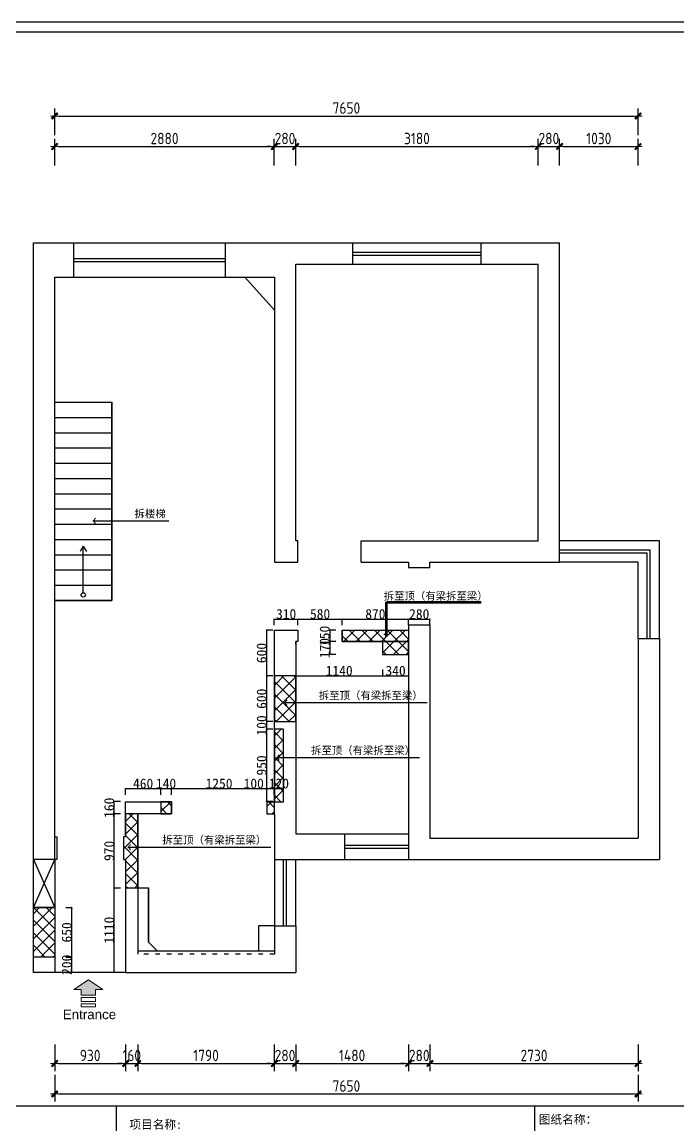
# Model space of a CAD drawing. Header units: millimetres. Extents: x -58733 to 427521, y -235734 to 553534.
# Drawn here: x 119253 to 127853, y -204065 to -189596 of the extents above; entities that cross this region are included whole.
import ezdxf

# ---------------------------------------------------------------- set-up
doc = ezdxf.new("R2010")
doc.units = ezdxf.units.MM
doc.linetypes.add('ACAD_ISO03W100', pattern=[30, 12, -18])
for name, color, linetype in [('00-墙体', 7, 'Continuous'), ('图框', 251, 'Continuous'), ('目录文字', 8, 'Continuous')]:
    doc.layers.add(name, color=color, linetype=linetype)
for name, color, linetype, lineweight in [('0－图框', 8, 'Continuous', 0), ('P－墙体', 255, 'Continuous', 15), ('墙体', 7, 'Continuous', 30), ('建筑结构填充', 8, 'Continuous', 18)]:
    doc.layers.add(name, color=color, linetype=linetype, lineweight=lineweight)
doc.styles.add('-宋体', font='')
doc.styles.add('CCD_DIM', font='ARCHS.SHX')
doc.styles.get("Standard").update_dxf_attribs({"font": 'simsun.ttc'})
doc.styles.add('黑体', font='simhei.ttf')
doc.styles.get('-宋体').set_extended_font_data('SimSun')
doc.dimstyles.new('布丁丁', dxfattribs={"dimtxt": 130, "dimasz": 25, "dimexe": 1, "dimexo": 1, "dimgap": 0.5, "dimtad": 1, "dimdec": 0, "dimrnd": 5, "dimdsep": 46, "dimtxsty": '-宋体', "dimblk": 'ARCHTICK', "dimcen": 0.5, "dimdle": 1, "dimclrd": 251, "dimclre": 252, "dimclrt": 50, "dimadec": 0, "dimazin": 0, "dimtfac": 1, "dimtdec": 0, "dimtix": 1, "dimtmove": 2, "dimatfit": 3, "dimldrblk": 'DOT', "dimfxl": 80, "dimfxlon": 1, "dimlwd": -1, "dimlwe": -1, "dimarcsym": 0})
doc.dimstyles.new('海龍1：50', dxfattribs={"dimscale": 50, "dimtxt": 3, "dimasz": 1, "dimexe": 2, "dimexo": 2, "dimgap": 0.6, "dimtad": 1, "dimdec": 0, "dimrnd": 5, "dimdsep": 46, "dimtxsty": 'CCD_DIM', "dimblk": 'WS-cj', "dimcen": 1, "dimclrd": 242, "dimclre": 242, "dimclrt": 2, "dimadec": 0, "dimazin": 2, "dimtfac": 1, "dimtdec": 0, "dimtix": 1, "dimtmove": 2, "dimatfit": 3, "dimldrblk": 'CCD_Leader_Arrow', "dimfxl": 5, "dimfxlon": 1, "dimtolj": 1, "dimarcsym": 0})

# ---------------------------------------------------------------- blocks, each defined once
blk = doc.blocks.new('图框1比60')
at = {"color": 8}
blk.add_line((176692, 45797), (176692, 44297), dxfattribs=at)
at = {"layer": '图框', "color": 121}
blk.add_line((186038, 61389), (161670, 61389), dxfattribs=at)
at = {"layer": '图框', "color": 8}
for p, q in [((161809, 61249), (185898, 61249)), ((161809, 45797), (185898, 45797)), ((161809, 45797), (185898, 45797)), ((170675, 45797), (170675, 44297)), ((176692, 45797), (176692, 44297))]:
    blk.add_line(p, q, dxfattribs=at)
at = {"layer": '目录文字', "color": 8, "style": '黑体', "width": 0.999898}
for s, p in [('项目名称:', (170866, 45468)), ('图纸名称：', (176753, 45540))]:
    blk.add_text(s, height=123.3, dxfattribs=at).set_placement(p)
blk = doc.blocks.new('A$C79D64CA1')
at = {"layer": '0－图框'}
blk.add_hatch(color=6, dxfattribs=at).paths.add_polyline_path([(378, 227), (284, 227), (284, 151), (95, 151), (95, 227), (0, 227), (189, 353)])
at = {"layer": '0－图框', "color": 6}
for p, q in [((189, 353), (0, 227)), ((378, 227), (189, 353)), ((95, 227), (0, 227)), ((378, 227), (284, 227))]:
    blk.add_line(p, q, dxfattribs=at)
blk.add_lwpolyline([(95, 227), (95, 151), (284, 151), (284, 227)], dxfattribs=at)
for points in [[(284, 120), (95, 120), (95, 69), (284, 69)], [(284, 38), (95, 38), (95, 0), (284, 0)]]:
    blk.add_lwpolyline(points, close=True, dxfattribs=at)
blk = doc.blocks.new('gsdfgfsdg')
at = {"layer": '0－图框', "color": 7, "xscale": -1, "rotation": 270}
blk.add_blockref('A$C79D64CA1', (-31077, -43831), dxfattribs=at)
at = {"layer": '0－图框', "color": 7, "insert": (-31178, -43656), "char_height": 125, "width": 1449.58, "attachment_point": 5, "rotation": 270}
blk.add_mtext('{\\fArial|b0|i0|c0|p32;Entrance}', dxfattribs=at)
blk = doc.blocks.new('WS-cj')
blk.add_hatch(color=1).paths.add_polyline_path([(0.59, 0.82), (-0.82, -0.59), (-0.59, -0.82), (0.82, 0.59)])
at = {"color": 1, "linetype": 'ByBlock', "lineweight": 0}
for p, q in [((-1.1, 0), (0, 0)), ((0, 0), (1.1, 0))]:
    blk.add_line(p, q, dxfattribs=at)
at = {"color": 1}
blk.add_lwpolyline([(0.59, 0.82), (-0.82, -0.59), (-0.59, -0.82), (0.82, 0.59)], close=True, dxfattribs=at)
blk = doc.blocks.new('*D723')
at = {"color": 242, "lineweight": -2}
for p, q in [((119681, -191479), (119681, -191129)), ((122561, -191479), (122561, -191129)), ((119731, -191229), (122511, -191229))]:
    blk.add_line(p, q, dxfattribs=at)
at = {"layer": 'Defpoints', "color": 0}
for p in [(122561, -191229), (119681, -191629), (122561, -191629)]:
    blk.add_point(p, dxfattribs=at)
at = {"color": 242, "lineweight": -2, "xscale": 50, "yscale": 50, "zscale": 50, "rotation": 180}
blk.add_blockref('WS-cj', (119681, -191229), dxfattribs=at)
at = {"color": 242, "lineweight": -2, "xscale": 50, "yscale": 50, "zscale": 50}
blk.add_blockref('WS-cj', (122561, -191229), dxfattribs=at)
at = {"color": 2, "insert": (121121, -191124), "char_height": 150, "attachment_point": 5, "style": 'CCD_DIM'}
blk.add_mtext('\\A1;2880', dxfattribs=at)
blk = doc.blocks.new('CCD_Leader_Arrow')
at = {"color": 1, "linetype": 'ByBlock'}
blk.add_line((0, 0), (-1, 0), dxfattribs=at)
for points in [[(-0.86, 0.67), (-0.6, 0.85), (-0.24, 0), (0, 0)], [(-0.86, -0.67), (-0.6, -0.85), (-0.24, 0), (0, 0)]]:
    blk.add_solid(points, dxfattribs=at)
blk = doc.blocks.new('*D724')
at = {"color": 242, "lineweight": -2}
for p, q in [((122561, -191479), (122561, -191129)), ((122841, -191479), (122841, -191129)), ((122511, -191229), (122461, -191229)), ((122561, -191229), (122841, -191229)), ((122891, -191229), (122941, -191229))]:
    blk.add_line(p, q, dxfattribs=at)
at = {"layer": 'Defpoints', "color": 0}
for p in [(122841, -191229), (122561, -191629), (122841, -191629)]:
    blk.add_point(p, dxfattribs=at)
at = {"color": 242, "lineweight": -2, "xscale": 50, "yscale": 50, "zscale": 50}
blk.add_blockref('WS-cj', (122561, -191229), dxfattribs=at)
at = {"color": 242, "lineweight": -2, "xscale": 50, "yscale": 50, "zscale": 50, "rotation": 180}
blk.add_blockref('WS-cj', (122841, -191229), dxfattribs=at)
at = {"color": 2, "insert": (122701, -191124), "char_height": 150, "attachment_point": 5, "style": 'CCD_DIM'}
blk.add_mtext('\\A1;280', dxfattribs=at)
blk = doc.blocks.new('*D725')
at = {"color": 242, "lineweight": -2}
for p, q in [((122841, -191479), (122841, -191129)), ((126021, -191479), (126021, -191129)), ((122891, -191229), (125971, -191229))]:
    blk.add_line(p, q, dxfattribs=at)
at = {"layer": 'Defpoints', "color": 0}
for p in [(126021, -191229), (122841, -191629), (126021, -191629)]:
    blk.add_point(p, dxfattribs=at)
at = {"color": 242, "lineweight": -2, "xscale": 50, "yscale": 50, "zscale": 50, "rotation": 180}
blk.add_blockref('WS-cj', (122841, -191229), dxfattribs=at)
at = {"color": 242, "lineweight": -2, "xscale": 50, "yscale": 50, "zscale": 50}
blk.add_blockref('WS-cj', (126021, -191229), dxfattribs=at)
at = {"color": 2, "insert": (124431, -191124), "char_height": 150, "attachment_point": 5, "style": 'CCD_DIM'}
blk.add_mtext('\\A1;3180', dxfattribs=at)
blk = doc.blocks.new('*D726')
at = {"color": 242, "lineweight": -2}
for p, q in [((126021, -191479), (126021, -191129)), ((126301, -191479), (126301, -191129)), ((125971, -191229), (125921, -191229)), ((126021, -191229), (126301, -191229)), ((126351, -191229), (126401, -191229))]:
    blk.add_line(p, q, dxfattribs=at)
at = {"layer": 'Defpoints', "color": 0}
for p in [(126301, -191229), (126021, -191629), (126301, -191629)]:
    blk.add_point(p, dxfattribs=at)
at = {"color": 242, "lineweight": -2, "xscale": 50, "yscale": 50, "zscale": 50}
blk.add_blockref('WS-cj', (126021, -191229), dxfattribs=at)
at = {"color": 242, "lineweight": -2, "xscale": 50, "yscale": 50, "zscale": 50, "rotation": 180}
blk.add_blockref('WS-cj', (126301, -191229), dxfattribs=at)
at = {"color": 2, "insert": (126161, -191124), "char_height": 150, "attachment_point": 5, "style": 'CCD_DIM'}
blk.add_mtext('\\A1;280', dxfattribs=at)
blk = doc.blocks.new('*D727')
at = {"color": 242, "lineweight": -2}
for p, q in [((126301, -191479), (126301, -191129)), ((127331, -191479), (127331, -191129)), ((126351, -191229), (127281, -191229))]:
    blk.add_line(p, q, dxfattribs=at)
at = {"layer": 'Defpoints', "color": 0}
for p in [(127331, -191229), (126301, -191629), (127331, -191629)]:
    blk.add_point(p, dxfattribs=at)
at = {"color": 242, "lineweight": -2, "xscale": 50, "yscale": 50, "zscale": 50, "rotation": 180}
blk.add_blockref('WS-cj', (126301, -191229), dxfattribs=at)
at = {"color": 242, "lineweight": -2, "xscale": 50, "yscale": 50, "zscale": 50}
blk.add_blockref('WS-cj', (127331, -191229), dxfattribs=at)
at = {"color": 2, "insert": (126816, -191124), "char_height": 150, "attachment_point": 5, "style": 'CCD_DIM'}
blk.add_mtext('\\A1;1030', dxfattribs=at)
blk = doc.blocks.new('*D728')
at = {"color": 242, "lineweight": -2}
for p, q in [((119681, -191079), (119681, -190729)), ((119731, -190829), (127281, -190829)), ((127331, -191079), (127331, -190729))]:
    blk.add_line(p, q, dxfattribs=at)
at = {"layer": 'Defpoints', "color": 0}
for p in [(127331, -190829), (119681, -191629), (127331, -191629)]:
    blk.add_point(p, dxfattribs=at)
at = {"color": 242, "lineweight": -2, "xscale": 50, "yscale": 50, "zscale": 50, "rotation": 180}
blk.add_blockref('WS-cj', (119681, -190829), dxfattribs=at)
at = {"color": 242, "lineweight": -2, "xscale": 50, "yscale": 50, "zscale": 50}
blk.add_blockref('WS-cj', (127331, -190829), dxfattribs=at)
at = {"color": 2, "insert": (123506, -190724), "char_height": 150, "attachment_point": 5, "style": 'CCD_DIM'}
blk.add_mtext('\\A1;7650', dxfattribs=at)
blk = doc.blocks.new('*D729')
at = {"color": 242, "lineweight": -2}
for p, q in [((119681, -203009), (119681, -203359)), ((120611, -203009), (120611, -203359)), ((119731, -203259), (120561, -203259))]:
    blk.add_line(p, q, dxfattribs=at)
at = {"layer": 'Defpoints', "color": 0}
for p in [(119681, -202859), (120611, -202859), (120611, -203259)]:
    blk.add_point(p, dxfattribs=at)
at = {"color": 242, "lineweight": -2, "xscale": 50, "yscale": 50, "zscale": 50, "rotation": 180}
blk.add_blockref('WS-cj', (119681, -203259), dxfattribs=at)
at = {"color": 242, "lineweight": -2, "xscale": 50, "yscale": 50, "zscale": 50}
blk.add_blockref('WS-cj', (120611, -203259), dxfattribs=at)
at = {"color": 2, "insert": (120146, -203154), "char_height": 150, "attachment_point": 5, "style": 'CCD_DIM'}
blk.add_mtext('\\A1;930', dxfattribs=at)
blk = doc.blocks.new('*D730')
at = {"color": 242, "lineweight": -2}
for p, q in [((120611, -203009), (120611, -203359)), ((120771, -203009), (120771, -203359)), ((120561, -203259), (120511, -203259)), ((120611, -203259), (120771, -203259)), ((120821, -203259), (120871, -203259))]:
    blk.add_line(p, q, dxfattribs=at)
at = {"layer": 'Defpoints', "color": 0}
for p in [(120611, -202859), (120771, -202859), (120771, -203259)]:
    blk.add_point(p, dxfattribs=at)
at = {"color": 242, "lineweight": -2, "xscale": 50, "yscale": 50, "zscale": 50}
blk.add_blockref('WS-cj', (120611, -203259), dxfattribs=at)
at = {"color": 242, "lineweight": -2, "xscale": 50, "yscale": 50, "zscale": 50, "rotation": 180}
blk.add_blockref('WS-cj', (120771, -203259), dxfattribs=at)
at = {"color": 2, "insert": (120691, -203154), "char_height": 150, "attachment_point": 5, "style": 'CCD_DIM'}
blk.add_mtext('\\A1;160', dxfattribs=at)
blk = doc.blocks.new('*D731')
at = {"color": 242, "lineweight": -2}
for p, q in [((120771, -203009), (120771, -203359)), ((122561, -203009), (122561, -203359)), ((120821, -203259), (122511, -203259))]:
    blk.add_line(p, q, dxfattribs=at)
at = {"layer": 'Defpoints', "color": 0}
for p in [(120771, -202859), (122561, -202859), (122561, -203259)]:
    blk.add_point(p, dxfattribs=at)
at = {"color": 242, "lineweight": -2, "xscale": 50, "yscale": 50, "zscale": 50, "rotation": 180}
blk.add_blockref('WS-cj', (120771, -203259), dxfattribs=at)
at = {"color": 242, "lineweight": -2, "xscale": 50, "yscale": 50, "zscale": 50}
blk.add_blockref('WS-cj', (122561, -203259), dxfattribs=at)
at = {"color": 2, "insert": (121666, -203154), "char_height": 150, "attachment_point": 5, "style": 'CCD_DIM'}
blk.add_mtext('\\A1;1790', dxfattribs=at)
blk = doc.blocks.new('*D732')
at = {"color": 242, "lineweight": -2}
for p, q in [((122561, -203009), (122561, -203359)), ((122841, -203009), (122841, -203359)), ((122511, -203259), (122461, -203259)), ((122561, -203259), (122841, -203259)), ((122891, -203259), (122941, -203259))]:
    blk.add_line(p, q, dxfattribs=at)
at = {"layer": 'Defpoints', "color": 0}
for p in [(122561, -202859), (122841, -202859), (122841, -203259)]:
    blk.add_point(p, dxfattribs=at)
at = {"color": 242, "lineweight": -2, "xscale": 50, "yscale": 50, "zscale": 50}
blk.add_blockref('WS-cj', (122561, -203259), dxfattribs=at)
at = {"color": 242, "lineweight": -2, "xscale": 50, "yscale": 50, "zscale": 50, "rotation": 180}
blk.add_blockref('WS-cj', (122841, -203259), dxfattribs=at)
at = {"color": 2, "insert": (122701, -203154), "char_height": 150, "attachment_point": 5, "style": 'CCD_DIM'}
blk.add_mtext('\\A1;280', dxfattribs=at)
blk = doc.blocks.new('*D733')
at = {"color": 242, "lineweight": -2}
for p, q in [((122841, -203009), (122841, -203359)), ((124321, -203009), (124321, -203359)), ((122891, -203259), (124271, -203259))]:
    blk.add_line(p, q, dxfattribs=at)
at = {"layer": 'Defpoints', "color": 0}
for p in [(122841, -202859), (124321, -202859), (124321, -203259)]:
    blk.add_point(p, dxfattribs=at)
at = {"color": 242, "lineweight": -2, "xscale": 50, "yscale": 50, "zscale": 50, "rotation": 180}
blk.add_blockref('WS-cj', (122841, -203259), dxfattribs=at)
at = {"color": 242, "lineweight": -2, "xscale": 50, "yscale": 50, "zscale": 50}
blk.add_blockref('WS-cj', (124321, -203259), dxfattribs=at)
at = {"color": 2, "insert": (123581, -203154), "char_height": 150, "attachment_point": 5, "style": 'CCD_DIM'}
blk.add_mtext('\\A1;1480', dxfattribs=at)
blk = doc.blocks.new('*D734')
at = {"color": 242, "lineweight": -2}
for p, q in [((124321, -203009), (124321, -203359)), ((124601, -203009), (124601, -203359)), ((124271, -203259), (124221, -203259)), ((124321, -203259), (124601, -203259)), ((124651, -203259), (124701, -203259))]:
    blk.add_line(p, q, dxfattribs=at)
at = {"layer": 'Defpoints', "color": 0}
for p in [(124321, -202859), (124601, -202859), (124601, -203259)]:
    blk.add_point(p, dxfattribs=at)
at = {"color": 242, "lineweight": -2, "xscale": 50, "yscale": 50, "zscale": 50}
blk.add_blockref('WS-cj', (124321, -203259), dxfattribs=at)
at = {"color": 242, "lineweight": -2, "xscale": 50, "yscale": 50, "zscale": 50, "rotation": 180}
blk.add_blockref('WS-cj', (124601, -203259), dxfattribs=at)
at = {"color": 2, "insert": (124461, -203154), "char_height": 150, "attachment_point": 5, "style": 'CCD_DIM'}
blk.add_mtext('\\A1;280', dxfattribs=at)
blk = doc.blocks.new('*D735')
at = {"color": 242, "lineweight": -2}
for p, q in [((124601, -203009), (124601, -203359)), ((127331, -203009), (127331, -203359)), ((124651, -203259), (127281, -203259))]:
    blk.add_line(p, q, dxfattribs=at)
at = {"layer": 'Defpoints', "color": 0}
for p in [(124601, -202859), (127331, -202859), (127331, -203259)]:
    blk.add_point(p, dxfattribs=at)
at = {"color": 242, "lineweight": -2, "xscale": 50, "yscale": 50, "zscale": 50, "rotation": 180}
blk.add_blockref('WS-cj', (124601, -203259), dxfattribs=at)
at = {"color": 242, "lineweight": -2, "xscale": 50, "yscale": 50, "zscale": 50}
blk.add_blockref('WS-cj', (127331, -203259), dxfattribs=at)
at = {"color": 2, "insert": (125966, -203154), "char_height": 150, "attachment_point": 5, "style": 'CCD_DIM'}
blk.add_mtext('\\A1;2730', dxfattribs=at)
blk = doc.blocks.new('*D736')
at = {"color": 242, "lineweight": -2}
for p, q in [((119681, -203409), (119681, -203759)), ((127331, -203409), (127331, -203759)), ((119731, -203659), (127281, -203659))]:
    blk.add_line(p, q, dxfattribs=at)
at = {"layer": 'Defpoints', "color": 0}
for p in [(119681, -202859), (127331, -202859), (127331, -203659)]:
    blk.add_point(p, dxfattribs=at)
at = {"color": 242, "lineweight": -2, "xscale": 50, "yscale": 50, "zscale": 50, "rotation": 180}
blk.add_blockref('WS-cj', (119681, -203659), dxfattribs=at)
at = {"color": 242, "lineweight": -2, "xscale": 50, "yscale": 50, "zscale": 50}
blk.add_blockref('WS-cj', (127331, -203659), dxfattribs=at)
at = {"color": 2, "insert": (123506, -203554), "char_height": 150, "attachment_point": 5, "style": 'CCD_DIM'}
blk.add_mtext('\\A1;7650', dxfattribs=at)
blk = doc.blocks.new('*D773')
at = {"color": 252}
for p, q in [((119825, -201864), (119906, -201864)), ((119825, -202064), (119906, -202064))]:
    blk.add_line(p, q, dxfattribs=at)
at = {"color": 251}
blk.add_line((119905, -202064), (119905, -201864), dxfattribs=at)
at = {"layer": 'Defpoints', "color": 0}
for p in [(119681, -201864), (119905, -201864), (119681, -202064)]:
    blk.add_point(p, dxfattribs=at)
at = {"color": 50, "insert": (119839, -201964), "char_height": 130, "attachment_point": 5, "rotation": 90, "style": '-宋体'}
blk.add_mtext('200', dxfattribs=at)
blk = doc.blocks.new('_ArchTick')
at = {"color": 0, "linetype": 'ByBlock', "const_width": 0.15}
blk.add_lwpolyline([(-0.5, -0.5), (0.5, 0.5)], dxfattribs=at)
blk = doc.blocks.new('_Dot')
at = {"color": 0, "linetype": 'ByBlock', "lineweight": -2}
blk.add_line((-0.5, 0), (-1, 0), dxfattribs=at)
at = {"color": 0, "linetype": 'ByBlock', "const_width": 0.5}
blk.add_lwpolyline([(-0.25, 0, 1), (0.25, 0, 1)], format="xyb", close=True, dxfattribs=at)
blk = doc.blocks.new('*D774')
at = {"color": 252}
for p, q in [((119825, -201214), (119906, -201214)), ((119825, -201864), (119906, -201864))]:
    blk.add_line(p, q, dxfattribs=at)
at = {"color": 251}
blk.add_line((119905, -201865), (119905, -201213), dxfattribs=at)
at = {"layer": 'Defpoints', "color": 0}
for p in [(119681, -201214), (119905, -201214), (119681, -201864)]:
    blk.add_point(p, dxfattribs=at)
at = {"color": 251, "xscale": 25, "yscale": 25, "zscale": 25}
for p, rotation in [((119905, -201214), 90), ((119905, -201864), 270)]:
    blk.add_blockref('_ArchTick', p, dxfattribs=dict(at, rotation=rotation))
at = {"color": 50, "insert": (119839, -201539), "char_height": 130, "attachment_point": 5, "rotation": 90, "style": '-宋体'}
blk.add_mtext('650', dxfattribs=at)
blk = doc.blocks.new('*D775')
at = {"color": 252}
for p, q in [((120542, -200957), (120461, -200957)), ((120542, -202064), (120461, -202064))]:
    blk.add_line(p, q, dxfattribs=at)
at = {"color": 251}
blk.add_line((120462, -202065), (120462, -200956), dxfattribs=at)
at = {"layer": 'Defpoints', "color": 0}
for p in [(120462, -200957), (120611, -200957), (120611, -202064)]:
    blk.add_point(p, dxfattribs=at)
at = {"color": 251, "xscale": 25, "yscale": 25, "zscale": 25}
for p, rotation in [((120462, -200957), 90), ((120462, -202064), 270)]:
    blk.add_blockref('_ArchTick', p, dxfattribs=dict(at, rotation=rotation))
at = {"color": 50, "insert": (120396, -201510), "char_height": 130, "attachment_point": 5, "rotation": 90, "style": '-宋体'}
blk.add_mtext('1110', dxfattribs=at)
blk = doc.blocks.new('*D776')
at = {"color": 252}
for p, q in [((120542, -199984), (120461, -199984)), ((120542, -200957), (120461, -200957))]:
    blk.add_line(p, q, dxfattribs=at)
at = {"color": 251}
blk.add_line((120462, -200958), (120462, -199983), dxfattribs=at)
at = {"layer": 'Defpoints', "color": 0}
for p in [(120462, -199984), (120611, -199984), (120611, -200957)]:
    blk.add_point(p, dxfattribs=at)
at = {"color": 251, "xscale": 25, "yscale": 25, "zscale": 25}
for p, rotation in [((120462, -199984), 90), ((120462, -200957), 270)]:
    blk.add_blockref('_ArchTick', p, dxfattribs=dict(at, rotation=rotation))
at = {"color": 50, "insert": (120396, -200470), "char_height": 130, "attachment_point": 5, "rotation": 90, "style": '-宋体'}
blk.add_mtext('970', dxfattribs=at)
blk = doc.blocks.new('*D777')
at = {"color": 252}
for p, q in [((120542, -199824), (120461, -199824)), ((120542, -199984), (120461, -199984))]:
    blk.add_line(p, q, dxfattribs=at)
at = {"color": 251}
blk.add_line((120462, -199984), (120462, -199824), dxfattribs=at)
at = {"layer": 'Defpoints', "color": 0}
for p in [(120462, -199824), (120611, -199824), (120611, -199984)]:
    blk.add_point(p, dxfattribs=at)
at = {"color": 50, "insert": (120396, -199904), "char_height": 130, "attachment_point": 5, "rotation": 90, "style": '-宋体'}
blk.add_mtext('160', dxfattribs=at)
blk = doc.blocks.new('*D778')
at = {"color": 251}
blk.add_line((120610, -199653), (121072, -199653), dxfattribs=at)
at = {"color": 252}
for p, q in [((120611, -199733), (120611, -199652)), ((121071, -199733), (121071, -199652))]:
    blk.add_line(p, q, dxfattribs=at)
at = {"layer": 'Defpoints', "color": 0}
for p in [(121071, -199653), (120611, -199824), (121071, -199824)]:
    blk.add_point(p, dxfattribs=at)
at = {"color": 251, "xscale": 25, "yscale": 25, "zscale": 25, "rotation": 180}
blk.add_blockref('_ArchTick', (120611, -199653), dxfattribs=at)
at = {"color": 251, "xscale": 25, "yscale": 25, "zscale": 25}
blk.add_blockref('_ArchTick', (121071, -199653), dxfattribs=at)
at = {"color": 50, "insert": (120841, -199587), "char_height": 130, "attachment_point": 5, "style": '-宋体'}
blk.add_mtext('460', dxfattribs=at)
blk = doc.blocks.new('*D779')
at = {"color": 252}
for p, q in [((121071, -199733), (121071, -199652)), ((121211, -199733), (121211, -199652))]:
    blk.add_line(p, q, dxfattribs=at)
at = {"color": 251}
blk.add_line((121071, -199653), (121211, -199653), dxfattribs=at)
at = {"layer": 'Defpoints', "color": 0}
for p in [(121211, -199653), (121071, -199824), (121211, -199824)]:
    blk.add_point(p, dxfattribs=at)
at = {"color": 50, "insert": (121141, -199587), "char_height": 130, "attachment_point": 5, "style": '-宋体'}
blk.add_mtext('140', dxfattribs=at)
blk = doc.blocks.new('*D780')
at = {"color": 251}
blk.add_line((121210, -199653), (122462, -199653), dxfattribs=at)
at = {"color": 252}
for p, q in [((121211, -199733), (121211, -199652)), ((122461, -199733), (122461, -199652))]:
    blk.add_line(p, q, dxfattribs=at)
at = {"layer": 'Defpoints', "color": 0}
for p in [(122461, -199653), (121211, -199824), (122461, -199824)]:
    blk.add_point(p, dxfattribs=at)
at = {"color": 251, "xscale": 25, "yscale": 25, "zscale": 25, "rotation": 180}
blk.add_blockref('_ArchTick', (121211, -199653), dxfattribs=at)
at = {"color": 251, "xscale": 25, "yscale": 25, "zscale": 25}
blk.add_blockref('_ArchTick', (122461, -199653), dxfattribs=at)
at = {"color": 50, "insert": (121836, -199587), "char_height": 130, "attachment_point": 5, "style": '-宋体'}
blk.add_mtext('1250', dxfattribs=at)
blk = doc.blocks.new('*D781')
at = {"color": 251}
blk.add_line((122460, -199653), (122562, -199653), dxfattribs=at)
at = {"color": 252}
for p, q in [((122461, -199733), (122461, -199652)), ((122561, -199733), (122561, -199652))]:
    blk.add_line(p, q, dxfattribs=at)
at = {"layer": 'Defpoints', "color": 0}
for p in [(122561, -199653), (122461, -199824), (122561, -199824)]:
    blk.add_point(p, dxfattribs=at)
at = {"color": 251, "xscale": 25, "yscale": 25, "zscale": 25, "rotation": 180}
blk.add_blockref('_ArchTick', (122461, -199653), dxfattribs=at)
at = {"color": 251, "xscale": 25, "yscale": 25, "zscale": 25}
blk.add_blockref('_ArchTick', (122561, -199653), dxfattribs=at)
at = {"color": 50, "insert": (122291, -199587), "char_height": 130, "attachment_point": 5, "style": '-宋体'}
blk.add_mtext('100', dxfattribs=at)
blk = doc.blocks.new('*D782')
at = {"color": 252}
for p, q in [((122561, -199733), (122561, -199652)), ((122681, -199733), (122681, -199652))]:
    blk.add_line(p, q, dxfattribs=at)
at = {"color": 251}
blk.add_line((122561, -199653), (122681, -199653), dxfattribs=at)
at = {"layer": 'Defpoints', "color": 0}
for p in [(122681, -199653), (122561, -199824), (122681, -199824)]:
    blk.add_point(p, dxfattribs=at)
at = {"color": 50, "insert": (122621, -199587), "char_height": 130, "attachment_point": 5, "style": '-宋体'}
blk.add_mtext('120', dxfattribs=at)
blk = doc.blocks.new('*D783')
at = {"color": 252}
for p, q in [((122541, -198874), (122460, -198874)), ((122541, -199824), (122460, -199824))]:
    blk.add_line(p, q, dxfattribs=at)
at = {"color": 251}
blk.add_line((122461, -199825), (122461, -198873), dxfattribs=at)
at = {"layer": 'Defpoints', "color": 0}
for p in [(122461, -198874), (122561, -198874), (122561, -199824)]:
    blk.add_point(p, dxfattribs=at)
at = {"color": 251, "xscale": 25, "yscale": 25, "zscale": 25}
for p, rotation in [((122461, -198874), 90), ((122461, -199824), 270)]:
    blk.add_blockref('_ArchTick', p, dxfattribs=dict(at, rotation=rotation))
at = {"color": 50, "insert": (122395, -199349), "char_height": 130, "attachment_point": 5, "rotation": 90, "style": '-宋体'}
blk.add_mtext('950', dxfattribs=at)
blk = doc.blocks.new('*D784')
at = {"color": 252}
for p, q in [((122541, -198774), (122460, -198774)), ((122541, -198874), (122460, -198874))]:
    blk.add_line(p, q, dxfattribs=at)
at = {"color": 251}
blk.add_line((122461, -198874), (122461, -198774), dxfattribs=at)
at = {"layer": 'Defpoints', "color": 0}
for p in [(122461, -198774), (122561, -198774), (122561, -198874)]:
    blk.add_point(p, dxfattribs=at)
at = {"color": 50, "insert": (122395, -198824), "char_height": 130, "attachment_point": 5, "rotation": 90, "style": '-宋体'}
blk.add_mtext('100', dxfattribs=at)
blk = doc.blocks.new('*D785')
at = {"color": 252}
for p, q in [((122541, -198174), (122460, -198174)), ((122541, -198774), (122460, -198774))]:
    blk.add_line(p, q, dxfattribs=at)
at = {"color": 251}
blk.add_line((122461, -198775), (122461, -198173), dxfattribs=at)
at = {"layer": 'Defpoints', "color": 0}
for p in [(122461, -198174), (122561, -198174), (122561, -198774)]:
    blk.add_point(p, dxfattribs=at)
at = {"color": 251, "xscale": 25, "yscale": 25, "zscale": 25}
for p, rotation in [((122461, -198174), 90), ((122461, -198774), 270)]:
    blk.add_blockref('_ArchTick', p, dxfattribs=dict(at, rotation=rotation))
at = {"color": 50, "insert": (122395, -198474), "char_height": 130, "attachment_point": 5, "rotation": 90, "style": '-宋体'}
blk.add_mtext('600', dxfattribs=at)
blk = doc.blocks.new('*D786')
at = {"color": 252}
for p, q in [((122541, -197574), (122460, -197574)), ((122541, -198174), (122460, -198174))]:
    blk.add_line(p, q, dxfattribs=at)
at = {"color": 251}
blk.add_line((122461, -198175), (122461, -197573), dxfattribs=at)
at = {"layer": 'Defpoints', "color": 0}
for p in [(122461, -197574), (122561, -197574), (122561, -198174)]:
    blk.add_point(p, dxfattribs=at)
at = {"color": 251, "xscale": 25, "yscale": 25, "zscale": 25}
for p, rotation in [((122461, -197574), 90), ((122461, -198174), 270)]:
    blk.add_blockref('_ArchTick', p, dxfattribs=dict(at, rotation=rotation))
at = {"color": 50, "insert": (122395, -197874), "char_height": 130, "attachment_point": 5, "rotation": 90, "style": '-宋体'}
blk.add_mtext('600', dxfattribs=at)
blk = doc.blocks.new('*D787')
at = {"color": 251}
blk.add_line((122560, -197428), (122872, -197428), dxfattribs=at)
at = {"color": 252}
for p, q in [((122561, -197508), (122561, -197427)), ((122871, -197508), (122871, -197427))]:
    blk.add_line(p, q, dxfattribs=at)
at = {"layer": 'Defpoints', "color": 0}
for p in [(122871, -197428), (122561, -197574), (122871, -197574)]:
    blk.add_point(p, dxfattribs=at)
at = {"color": 251, "xscale": 25, "yscale": 25, "zscale": 25, "rotation": 180}
blk.add_blockref('_ArchTick', (122561, -197428), dxfattribs=at)
at = {"color": 251, "xscale": 25, "yscale": 25, "zscale": 25}
blk.add_blockref('_ArchTick', (122871, -197428), dxfattribs=at)
at = {"color": 50, "insert": (122716, -197363), "char_height": 130, "attachment_point": 5, "style": '-宋体'}
blk.add_mtext('310', dxfattribs=at)
blk = doc.blocks.new('*D788')
at = {"color": 251}
blk.add_line((122870, -197428), (123452, -197428), dxfattribs=at)
at = {"color": 252}
for p, q in [((122871, -197508), (122871, -197427)), ((123451, -197508), (123451, -197427))]:
    blk.add_line(p, q, dxfattribs=at)
at = {"layer": 'Defpoints', "color": 0}
for p in [(123451, -197428), (122871, -197574), (123451, -197574)]:
    blk.add_point(p, dxfattribs=at)
at = {"color": 251, "xscale": 25, "yscale": 25, "zscale": 25, "rotation": 180}
blk.add_blockref('_ArchTick', (122871, -197428), dxfattribs=at)
at = {"color": 251, "xscale": 25, "yscale": 25, "zscale": 25}
blk.add_blockref('_ArchTick', (123451, -197428), dxfattribs=at)
at = {"color": 50, "insert": (123161, -197363), "char_height": 130, "attachment_point": 5, "style": '-宋体'}
blk.add_mtext('580', dxfattribs=at)
blk = doc.blocks.new('*D789')
at = {"color": 251}
blk.add_line((123450, -197428), (124322, -197428), dxfattribs=at)
at = {"color": 252}
for p, q in [((123451, -197508), (123451, -197427)), ((124321, -197508), (124321, -197427))]:
    blk.add_line(p, q, dxfattribs=at)
at = {"layer": 'Defpoints', "color": 0}
for p in [(124321, -197428), (123451, -197574), (124321, -197574)]:
    blk.add_point(p, dxfattribs=at)
at = {"color": 251, "xscale": 25, "yscale": 25, "zscale": 25, "rotation": 180}
blk.add_blockref('_ArchTick', (123451, -197428), dxfattribs=at)
at = {"color": 251, "xscale": 25, "yscale": 25, "zscale": 25}
blk.add_blockref('_ArchTick', (124321, -197428), dxfattribs=at)
at = {"color": 50, "insert": (123886, -197363), "char_height": 130, "attachment_point": 5, "style": '-宋体'}
blk.add_mtext('870', dxfattribs=at)
blk = doc.blocks.new('*D790')
at = {"color": 251}
blk.add_line((124320, -197428), (124602, -197428), dxfattribs=at)
at = {"color": 252}
for p, q in [((124321, -197508), (124321, -197427)), ((124601, -197508), (124601, -197427))]:
    blk.add_line(p, q, dxfattribs=at)
at = {"layer": 'Defpoints', "color": 0}
for p in [(124601, -197428), (124321, -197574), (124601, -197604)]:
    blk.add_point(p, dxfattribs=at)
at = {"color": 251, "xscale": 25, "yscale": 25, "zscale": 25, "rotation": 180}
blk.add_blockref('_ArchTick', (124321, -197428), dxfattribs=at)
at = {"color": 251, "xscale": 25, "yscale": 25, "zscale": 25}
blk.add_blockref('_ArchTick', (124601, -197428), dxfattribs=at)
at = {"color": 50, "insert": (124461, -197363), "char_height": 130, "attachment_point": 5, "style": '-宋体'}
blk.add_mtext('280', dxfattribs=at)
blk = doc.blocks.new('*D791')
at = {"color": 252}
for p, q in [((123367, -197574), (123286, -197574)), ((123367, -197724), (123286, -197724))]:
    blk.add_line(p, q, dxfattribs=at)
at = {"color": 251}
blk.add_line((123287, -197574), (123287, -197724), dxfattribs=at)
at = {"layer": 'Defpoints', "color": 0}
for p in [(123451, -197574), (123287, -197724), (123451, -197724)]:
    blk.add_point(p, dxfattribs=at)
at = {"color": 50, "insert": (123221, -197649), "char_height": 130, "attachment_point": 5, "rotation": 90, "style": '-宋体'}
blk.add_mtext('150', dxfattribs=at)
blk = doc.blocks.new('*D792')
at = {"color": 252}
for p, q in [((123367, -197724), (123286, -197724)), ((123367, -197894), (123286, -197894))]:
    blk.add_line(p, q, dxfattribs=at)
at = {"color": 251}
blk.add_line((123287, -197724), (123287, -197894), dxfattribs=at)
at = {"layer": 'Defpoints', "color": 0}
for p in [(123451, -197724), (123287, -197894), (123981, -197894)]:
    blk.add_point(p, dxfattribs=at)
at = {"color": 50, "insert": (123221, -197809), "char_height": 130, "attachment_point": 5, "rotation": 90, "style": '-宋体'}
blk.add_mtext('170', dxfattribs=at)
blk = doc.blocks.new('*D793')
at = {"color": 251}
blk.add_line((122840, -198172), (123982, -198172), dxfattribs=at)
at = {"color": 252}
for p, q in [((122841, -198092), (122841, -198173)), ((123981, -198092), (123981, -198173))]:
    blk.add_line(p, q, dxfattribs=at)
at = {"layer": 'Defpoints', "color": 0}
for p in [(123981, -197894), (122841, -198011), (123981, -198172)]:
    blk.add_point(p, dxfattribs=at)
at = {"color": 251, "xscale": 25, "yscale": 25, "zscale": 25, "rotation": 180}
blk.add_blockref('_ArchTick', (122841, -198172), dxfattribs=at)
at = {"color": 251, "xscale": 25, "yscale": 25, "zscale": 25}
blk.add_blockref('_ArchTick', (123981, -198172), dxfattribs=at)
at = {"color": 50, "insert": (123411, -198107), "char_height": 130, "attachment_point": 5, "style": '-宋体'}
blk.add_mtext('1140', dxfattribs=at)
blk = doc.blocks.new('*D794')
at = {"color": 251}
blk.add_line((123980, -198172), (124322, -198172), dxfattribs=at)
at = {"color": 252}
for p, q in [((123981, -198092), (123981, -198173)), ((124321, -198092), (124321, -198173))]:
    blk.add_line(p, q, dxfattribs=at)
at = {"layer": 'Defpoints', "color": 0}
for p in [(123981, -197894), (124321, -197894), (124321, -198172)]:
    blk.add_point(p, dxfattribs=at)
at = {"color": 251, "xscale": 25, "yscale": 25, "zscale": 25, "rotation": 180}
blk.add_blockref('_ArchTick', (123981, -198172), dxfattribs=at)
at = {"color": 251, "xscale": 25, "yscale": 25, "zscale": 25}
blk.add_blockref('_ArchTick', (124321, -198172), dxfattribs=at)
at = {"color": 50, "insert": (124151, -198107), "char_height": 130, "attachment_point": 5, "style": '-宋体'}
blk.add_mtext('340', dxfattribs=at)

msp = doc.modelspace()

# ---------------------------------------------------------------- hatches: boundary and pattern name
at = {"layer": '建筑结构填充'}
h = msp.add_hatch(dxfattribs=at)
h.set_pattern_fill('ANSI37', color=2, scale=36.862878, style=0)
h.set_pattern_definition([(45, (-1864138.01, -875246.64), (-82.7595224, 82.7595224), []), (135, (-1864138.01, -875246.64), (-82.7595224, -82.7595224), [])])
h.paths.add_polyline_path([(120581.3, -200284.3), (120581.3, -200584.3), (120611.3, -200584.3), (120611.3, -200956.7), (120771.3, -200956.7), (120771.3, -199984.3), (120611.3, -199984.3), (120611.3, -200284.3)])
h.paths.add_polyline_path([(119681.3, -201864.3), (119681.3, -201214.3), (119401.3, -201214.3), (119401.3, -201864.3)])
h.paths.add_polyline_path([(121071.3, -199984.3), (121211.3, -199984.3), (121211.3, -199824.3), (121071.3, -199824.3)])
h.paths.add_polyline_path([(122561.3, -199824.3), (122561.3, -198874.3), (122681.3, -198874.3), (122681.3, -199824.3)])
h.paths.add_polyline_path([(122461.3, -199824.3), (122461.3, -199984.3), (122561.3, -199984.3), (122561.3, -199824.3)])
h.paths.add_polyline_path([(122841.3, -198774.3), (122841.3, -198174.3), (122561.3, -198174.3), (122561.3, -198774.3)])
h.paths.add_polyline_path([(123451.3, -197574.3), (123451.3, -197724.3), (124321.3, -197724.3), (124321.3, -197574.3)])
h.paths.add_polyline_path([(123981.3, -197724.3), (124321.3, -197724.3), (124321.3, -197894.3), (123981.3, -197894.3)])

# ---------------------------------------------------------------- linework, layer by layer
for p, q in [((119401.3, -202064.3), (119401.3, -192494.3)), ((119401.3, -192494.3), (119931.3, -192494.3)), ((119931.3, -192944.3), (119931.3, -192494.3)), ((121921.3, -192944.3), (121921.3, -192494.3)), ((121921.3, -192494.3), (123591.3, -192494.3)), ((123591.3, -192774.3), (123591.3, -192494.3)), ((125271.3, -192494.3), (126301.3, -192494.3)), ((125271.3, -192774.3), (125271.3, -192494.3)), ((126301.3, -196684.3), (126301.3, -192494.3)), ((122841.3, -192774.3), (123591.3, -192774.3)), ((122841.3, -196404.3), (122841.3, -192774.3)), ((125271.3, -192774.3), (126021.3, -192774.3)), ((126021.3, -196404.3), (126021.3, -192774.3)), ((119681.3, -200284.3), (119681.3, -192944.3)), ((119681.3, -192944.3), (119931.3, -192944.3)), ((121921.3, -192944.3), (122561.3, -192944.3)), ((122176.3, -192944.3), (122561.3, -193378.1)), ((122561.3, -192944.3), (122561.3, -196684.3)), ((122871.3, -196404.3), (122841.3, -196404.3)), ((122871.3, -196684.3), (122871.3, -196404.3)), ((123701.3, -196684.3), (123701.3, -196404.3)), ((123701.3, -196404.3), (126021.3, -196404.3)), ((122561.3, -196684.3), (122871.3, -196684.3)), ((123701.3, -196684.3), (124321.3, -196684.3)), ((124321.3, -196684.3), (124321.3, -196754.3)), ((124321.3, -196754.3), (124601.3, -196754.3)), ((124601.3, -196754.3), (124601.3, -196684.3)), ((124601.3, -196684.3), (126301.3, -196684.3)), ((122561.3, -199824.3), (122561.3, -197574.3)), ((122561.3, -197574.3), (122871.3, -197574.3)), ((122871.3, -197574.3), (122871.3, -197724.3)), ((123451.3, -197574.3), (123451.3, -197724.3)), ((123451.3, -197574.3), (124321.3, -197574.3)), ((124321.3, -197504.3), (124321.3, -197574.3)), ((124321.3, -197504.3), (124601.3, -197504.3)), ((124321.3, -197574.3), (124321.3, -200584.3)), ((124601.3, -197504.3), (124601.3, -200304.3)), ((122871.3, -197724.3), (122841.3, -197724.3)), ((122841.3, -197724.3), (122841.3, -200244.3)), ((122841.3, -197756.7), (122841.3, -197724.3)), ((123451.3, -197724.3), (124321.3, -197724.3)), ((123981.3, -197724.3), (123981.3, -197894.3)), ((127331.3, -197684.3), (127331.3, -200304.3)), ((127331.3, -197684.3), (127611.3, -197684.3)), ((127611.3, -197684.3), (127611.3, -200584.3)), ((123981.3, -197894.3), (124321.3, -197894.3)), ((120611.3, -200284.3), (120611.3, -199824.3)), ((120611.3, -199824.3), (121211.3, -199824.3)), ((121211.3, -199824.3), (121211.3, -199984.3)), ((122461.3, -199824.3), (122461.3, -199984.3)), ((122461.3, -199824.3), (122561.3, -199824.3)), ((120771.3, -199984.3), (120771.3, -201784.3)), ((121211.3, -199984.3), (120771.3, -199984.3)), ((122461.3, -199984.3), (122561.3, -199984.3)), ((122561.3, -199984.3), (122561.3, -200584.3)), ((122841.3, -200244.3), (123481.3, -200244.3)), ((123481.3, -200244.3), (123481.3, -200584.3)), ((119681.3, -200284.3), (119711.3, -200284.3)), ((119711.3, -200284.3), (119711.3, -200584.3)), ((120611.3, -200284.3), (120581.3, -200284.3)), ((120581.3, -200284.3), (120581.3, -200584.3)), ((124601.3, -200304.3), (127331.3, -200304.3)), ((119711.3, -200584.3), (119401.3, -200584.3)), ((120581.3, -200584.3), (120611.3, -200584.3)), ((120611.3, -200584.3), (120611.3, -202064.3)), ((122561.3, -200584.3), (123481.3, -200584.3)), ((124321.3, -200584.3), (127611.3, -200584.3)), ((120771.3, -200956.7), (120911.3, -200956.7)), ((120911.3, -200956.7), (120911.3, -201666.7)), ((120911.3, -201666.7), (120911.3, -200956.7)), ((119681.3, -201214.3), (119401.3, -201214.3)), ((119681.3, -201214.3), (119681.3, -202064.3)), ((122351.3, -201454.3), (122351.3, -201784.3)), ((122561.3, -201454.3), (122351.3, -201454.3)), ((122561.3, -201454.3), (122561.3, -201784.3)), ((122561.3, -201454.3), (122841.3, -201454.3)), ((122841.3, -201454.3), (122841.3, -202064.3)), ((120911.3, -201666.7), (121028.9, -201784.3)), ((122561.3, -201784.3), (120771.3, -201784.3)), ((122561.3, -201784.3), (121028.9, -201784.3)), ((119681.3, -202064.3), (119401.3, -202064.3)), ((120611.3, -202064.3), (122841.3, -202064.3))]:
    msp.add_line(p, q)
at = {"color": 12}
for p, q in [((119931.3, -192494.3), (121921.3, -192494.3)), ((123591.3, -192494.3), (125271.3, -192494.3)), ((123591.3, -192774.3), (125271.3, -192774.3)), ((119931.3, -192944.3), (121921.3, -192944.3)), ((123481.3, -200244.3), (124321.3, -200244.3)), ((122561.3, -200584.3), (122561.3, -201454.3)), ((122841.3, -201454.3), (122841.3, -200584.3)), ((123481.3, -200584.3), (124321.3, -200584.3))]:
    msp.add_line(p, q, dxfattribs=at)
at = {"color": 251}
for p, q in [((119681.3, -194584.3), (120431.3, -194584.3)), ((120431.3, -197184.3), (120431.3, -194584.3)), ((119681.3, -194784.3), (120431.3, -194784.3)), ((119681.3, -194984.3), (120431.3, -194984.3)), ((119681.3, -195184.3), (120431.3, -195184.3)), ((119681.3, -195384.3), (120431.3, -195384.3)), ((119681.3, -195584.3), (120431.3, -195584.3)), ((119681.3, -195784.3), (120431.3, -195784.3)), ((119681.3, -195984.3), (120431.3, -195984.3)), ((119681.3, -196184.3), (120431.3, -196184.3)), ((119681.3, -196384.3), (120431.3, -196384.3)), ((120056.3, -196473.5), (120014.9, -196544.2)), ((120056.3, -197084.3), (120056.3, -196473.5)), ((120056.3, -196473.5), (120097.7, -196544.2)), ((119681.3, -196584.3), (120431.3, -196584.3)), ((119681.3, -196784.3), (120431.3, -196784.3)), ((119681.3, -196984.3), (120431.3, -196984.3)), ((119681.3, -197184.3), (120431.3, -197184.3)), ((119401.3, -200584.3), (119681.3, -201214.3)), ((119401.3, -201214.3), (119681.3, -200584.3)), ((119681.3, -200584.3), (119681.3, -201214.3)), ((119681.3, -200584.3), (119681.3, -201214.3)), ((120611.3, -202064.3), (119681.3, -202064.3))]:
    msp.add_line(p, q, dxfattribs=at)
at = {"color": 1}
for points in [[(119681.3, -194584.3), (120431.3, -194584.3), (120431.3, -197184.3), (119681.3, -197184.3)], [(123451.3, -197574.3), (124321.3, -197574.3), (124321.3, -197724.3), (123451.3, -197724.3)], [(124321.3, -197724.3), (123981.3, -197724.3), (123981.3, -197894.3), (124321.3, -197894.3)], [(122841.3, -198774.3), (122841.3, -198174.3), (122561.3, -198174.3), (122561.3, -198774.3)], [(122561.3, -199824.3), (122681.3, -199824.3), (122681.3, -198874.3), (122561.3, -198874.3)], [(121071.3, -199984.3), (121211.3, -199984.3), (121211.3, -199824.3), (121071.3, -199824.3)], [(122461.3, -199824.3), (122461.3, -199984.3), (122561.3, -199984.3), (122561.3, -199824.3)], [(120611.3, -199984.3), (120611.3, -200284.3), (120581.3, -200284.3), (120581.3, -200584.3), (120611.3, -200584.3), (120611.3, -200956.7), (120771.3, -200956.7), (120771.3, -199984.3)], [(119681.3, -200284.3), (119711.3, -200284.3), (119711.3, -200584.3), (119681.3, -200584.3)], [(119401.3, -201214.3), (119681.3, -201214.3), (119681.3, -201864.3), (119401.3, -201864.3)]]:
    msp.add_lwpolyline(points, close=True, dxfattribs=at)
at = {"color": 12}
for points in [[(127611.3, -197684.3), (127611.3, -196404.3), (126301.3, -196404.3)], [(127331.3, -197684.3), (127331.3, -196684.3), (126301.3, -196684.3)]]:
    msp.add_lwpolyline(points, dxfattribs=at)
at = {"color": 251}
msp.add_circle((120056.3, -197112.7), 28.4, dxfattribs=at)
at = {"layer": '00-墙体', "color": 42}
for p, q in [((119931.3, -192699.3), (121921.3, -192699.3)), ((123591.3, -192614.3), (125271.3, -192614.3)), ((123591.3, -192654.3), (125271.3, -192654.3)), ((119931.3, -192739.3), (121921.3, -192739.3)), ((123481.3, -200394.3), (124321.3, -200394.3)), ((123481.3, -200434.3), (124321.3, -200434.3)), ((122681.3, -201454.3), (122681.3, -200584.3)), ((122721.3, -201454.3), (122721.3, -200584.3))]:
    msp.add_line(p, q, dxfattribs=at)
at = {"layer": '00-墙体', "color": 8, "linetype": 'ACAD_ISO03W100', "ltscale": 5}
for p, q in [((120771.3, -201784.3), (120771.3, -201824.3)), ((122561.3, -201824.3), (120771.3, -201824.3)), ((122561.3, -201784.3), (122561.3, -201824.3))]:
    msp.add_line(p, q, dxfattribs=at)
at = {"layer": '00-墙体', "color": 42}
for points in [[(127491.3, -197684.3), (127491.3, -196524.3), (126301.3, -196524.3)], [(127451.3, -197684.3), (127451.3, -196564.3), (126301.3, -196564.3)]]:
    msp.add_lwpolyline(points, dxfattribs=at)

# ---------------------------------------------------------------- block references
at = {"layer": 'P－墙体', "rotation": 90}
msp.add_blockref('gsdfgfsdg', (76481.1, -171438.2), dxfattribs=at)
at = {"layer": '墙体', "color": 0, "xscale": 0.9120113186390109, "yscale": 0.9120113186390109, "zscale": 0.9120113186390109}
msp.add_blockref('图框1比60', (-35172.4, -245583.6), dxfattribs=at)

# ---------------------------------------------------------------- texts
at = {"color": 1, "char_height": 100, "width": 2493.711, "attachment_point": 2}
for s, insert in [('{\\fSimSun|b0|i0|c134|p2;\\C256;拆楼梯}', (120932.8, -195997.5)), ('{\\fSimSun|b0|i0|c134|p2;\\C256;拆至顶（有梁拆至梁）}', (124676.8, -197076)), ('{\\fSimSun|b0|i0|c134|p2;\\C256;拆至顶（有梁拆至梁）}', (123825.7, -198381.1)), ('{\\fSimSun|b0|i0|c134|p2;\\C256;拆至顶（有梁拆至梁）}', (123723.6, -199100.9)), ('{\\fSimSun|b0|i0|c134|p2;\\C256;拆至顶（有梁拆至梁）}', (121773.9, -200276.4))]:
    msp.add_mtext(s, dxfattribs=dict(at, insert=insert))

# ---------------------------------------------------------------- dimensions: what is measured, and where the dimension line sits
for base, p1, p2, picture, middle in [((127331.3, -190829.3), (119681.3, -191629.3), (127331.3, -191629.3), '*D728', (123506.3, -190724.3)), ((122561.3, -191229.3), (119681.3, -191629.3), (122561.3, -191629.3), '*D723', (121121.3, -191124.3)), ((122841.3, -191229.3), (122561.3, -191629.3), (122841.3, -191629.3), '*D724', (122701.3, -191124.3)), ((126021.3, -191229.3), (122841.3, -191629.3), (126021.3, -191629.3), '*D725', (124431.3, -191124.3)), ((126301.3, -191229.3), (126021.3, -191629.3), (126301.3, -191629.3), '*D726', (126161.3, -191124.3)), ((127331.3, -191229.3), (126301.3, -191629.3), (127331.3, -191629.3), '*D727', (126816.3, -191124.3)), ((120611.3, -203258.9), (119681.3, -202858.9), (120611.3, -202858.9), '*D729', (120146.3, -203153.9)), ((127331.3, -203658.9), (119681.3, -202858.9), (127331.3, -202858.9), '*D736', (123506.3, -203553.9)), ((120771.3, -203258.9), (120611.3, -202858.9), (120771.3, -202858.9), '*D730', (120691.3, -203153.9)), ((122561.3, -203258.9), (120771.3, -202858.9), (122561.3, -202858.9), '*D731', (121666.3, -203153.9)), ((122841.3, -203258.9), (122561.3, -202858.9), (122841.3, -202858.9), '*D732', (122701.3, -203153.9)), ((124321.3, -203258.9), (122841.3, -202858.9), (124321.3, -202858.9), '*D733', (123581.3, -203153.9)), ((124601.3, -203258.9), (124321.3, -202858.9), (124601.3, -202858.9), '*D734', (124461.3, -203153.9)), ((127331.3, -203258.9), (124601.3, -202858.9), (127331.3, -202858.9), '*D735', (125966.3, -203153.9))]:
    dim = msp.add_linear_dim(base=base, p1=p1, p2=p2, dimstyle='海龍1：50')
    dim.commit()
    dim.dimension.update_dxf_attribs({"geometry": picture, "text_midpoint": middle})
at = {"color": 4}
for base, p1, p2, picture, middle in [((122871.3, -197428.4), (122561.3, -197574.3), (122871.3, -197574.3), '*D787', (122716.3, -197362.9)), ((123451.3, -197428.4), (122871.3, -197574.3), (123451.3, -197574.3), '*D788', (123161.3, -197362.9)), ((124321.3, -197428.4), (123451.3, -197574.3), (124321.3, -197574.3), '*D789', (123886.3, -197362.9)), ((124601.3, -197428.4), (124321.3, -197574.3), (124601.3, -197604.3), '*D790', (124461.3, -197362.9)), ((123981.3, -198172), (122841.3, -198011.4), (123981.3, -197894.3), '*D793', (123411.3, -198106.5)), ((124321.3, -198172), (123981.3, -197894.3), (124321.3, -197894.3), '*D794', (124151.3, -198106.5)), ((121071.3, -199652.8), (120611.3, -199824.3), (121071.3, -199824.3), '*D778', (120841.3, -199587.3)), ((121211.3, -199652.8), (121071.3, -199824.3), (121211.3, -199824.3), '*D779', (121141.3, -199587.3)), ((122461.3, -199652.8), (121211.3, -199824.3), (122461.3, -199824.3), '*D780', (121836.3, -199587.3)), ((122681.3, -199652.8), (122561.3, -199824.3), (122681.3, -199824.3), '*D782', (122621.3, -199587.3))]:
    dim = msp.add_linear_dim(base=base, p1=p1, p2=p2, dimstyle='布丁丁', dxfattribs=at)
    dim.commit()
    dim.dimension.update_dxf_attribs({"geometry": picture, "text_midpoint": middle})
for base, p1, p2, picture, middle in [((123286.6, -197724.3), (123451.3, -197574.3), (123451.3, -197724.3), '*D791', (123221.1, -197649.3)), ((122460.6, -197574.3), (122561.3, -198174.3), (122561.3, -197574.3), '*D786', (122395.1, -197874.3)), ((123286.6, -197894.3), (123451.3, -197724.3), (123981.3, -197894.3), '*D792', (123221.1, -197809.3)), ((122460.6, -198174.3), (122561.3, -198774.3), (122561.3, -198174.3), '*D785', (122395.1, -198474.3)), ((122460.6, -198774.3), (122561.3, -198874.3), (122561.3, -198774.3), '*D784', (122395.1, -198824.3)), ((122460.6, -198874.3), (122561.3, -199824.3), (122561.3, -198874.3), '*D783', (122395.1, -199349.3)), ((120461.9, -199824.3), (120611.3, -199984.3), (120611.3, -199824.3), '*D777', (120396.4, -199904.3)), ((120461.9, -199984.3), (120611.3, -200956.7), (120611.3, -199984.3), '*D776', (120396.4, -200470.5)), ((120461.9, -200956.7), (120611.3, -202064.3), (120611.3, -200956.7), '*D775', (120396.4, -201510.5)), ((119904.6, -201214.3), (119681.3, -201864.3), (119681.3, -201214.3), '*D774', (119839.1, -201539.3)), ((119904.6, -201864.3), (119681.3, -202064.3), (119681.3, -201864.3), '*D773', (119839.1, -201964.3))]:
    dim = msp.add_linear_dim(base=base, p1=p1, p2=p2, angle=90, dimstyle='布丁丁', dxfattribs=at)
    dim.commit()
    dim.dimension.update_dxf_attribs({"geometry": picture, "text_midpoint": middle})
dim = msp.add_linear_dim(base=(122561.3, -199652.8), p1=(122461.3, -199824.3), p2=(122561.3, -199824.3), dimstyle='布丁丁', dxfattribs=at)
dim.commit()
dim.dimension.update_dxf_attribs({"geometry": '*D781', "text_midpoint": (122290.7, -199587.3), "dimtype": 160})

# ---------------------------------------------------------------- leaders
at = {"color": 1}
for points, override in [([(120181.3, -196141.7), (121175.8, -196141.7)], {"dimgap": 0.6, "dimtad": 0}), ([(124033.2, -197658.8), (124033.2, -197207.9), (125271.6, -197207.9)], {"dimscale": 50, "dimtxt": 3, "dimasz": 1, "dimgap": 0.6, "dimtad": 0, "dimtxsty": 'CCD_DIM', "dimclrd": 242, "dimldrblk": 'CCD_Leader_Arrow', "dimlwd": 65534}), ([(122691.4, -198525.4), (124567, -198525.4)], {"dimgap": 0.6, "dimtad": 0}), ([(122589.3, -199245.1), (124465, -199245.1)], {"dimgap": 0.6, "dimtad": 0}), ([(120639.6, -200420.6), (122515.2, -200420.6)], {"dimgap": 0.6, "dimtad": 0})]:
    msp.add_leader(points, dimstyle='海龍1：50', override=override, dxfattribs=at)

doc.saveas('drawing.dxf')
